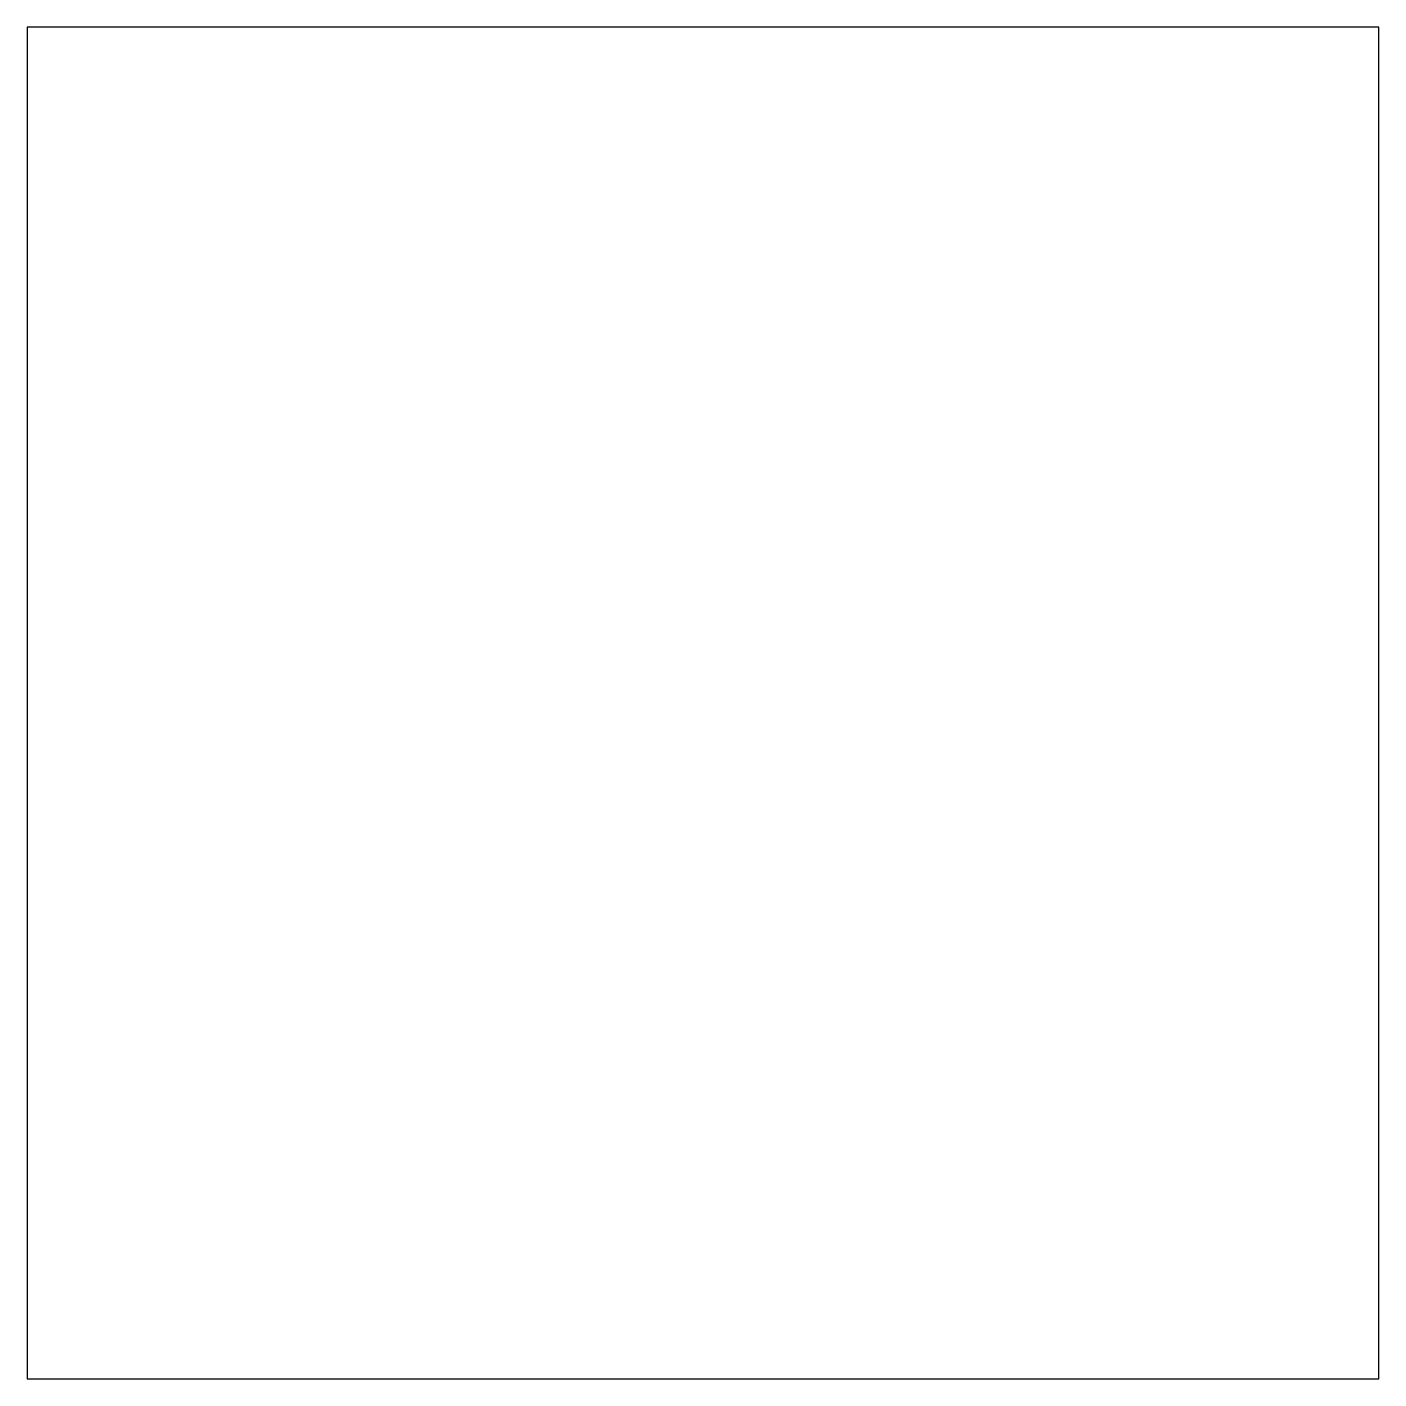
# Model space of a CAD drawing. Header units: millimetres. Extents: x 103.6 to 153.6, y -120 to -70.
import ezdxf

# ---------------------------------------------------------------- set-up
doc = ezdxf.new("R2010")
doc.units = ezdxf.units.MM

msp = doc.modelspace()

# ---------------------------------------------------------------- linework, layer by layer
at = {"linetype": 'CONTINUOUS'}
for p, q in [((153.575, -70), (103.575, -70)), ((103.575, -70), (103.575, -120)), ((153.575, -120), (153.575, -70)), ((103.575, -120), (153.575, -120))]:
    msp.add_line(p, q, dxfattribs=at)

doc.saveas('drawing.dxf')
